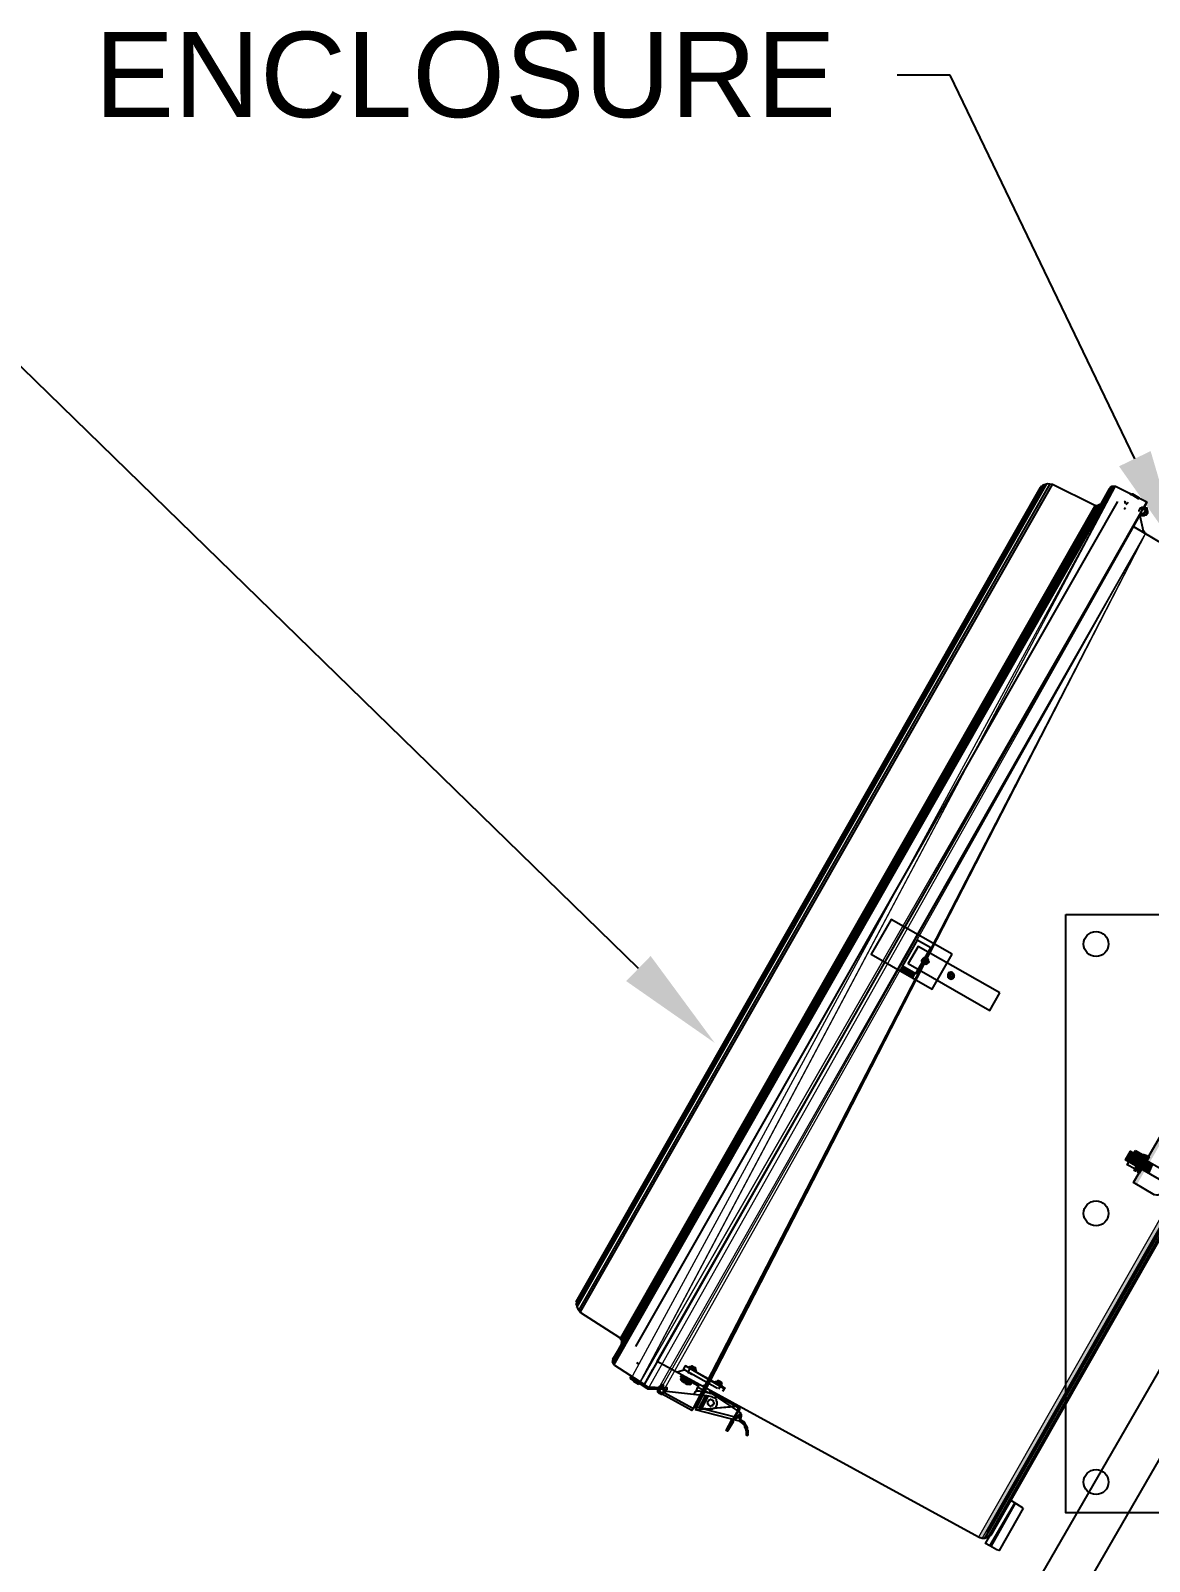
# Model space of a CAD drawing. Header units: feet. Extents: x -4 to 661, y -10 to 600.
# Drawn here: x 653.42 to 654.732, y 569.496 to 571.291 of the extents above; entities that cross this region are included whole.
import ezdxf
from ezdxf import colors
from ezdxf.entities.mleader import LeaderData, LeaderLine
from ezdxf.math import Vec2, Vec3

# ---------------------------------------------------------------- set-up
doc = ezdxf.new("R2010")
doc.units = ezdxf.units.FT
doc.header["$MEASUREMENT"] = 0
for name, color, linetype in [('G-ANNO-TEXT', 1, 'Continuous'), ('PDF2_x-model-project-components-MET$CABLE-GRIPS', 7, 'Continuous'), ('PDF2_x-model-project-components-MET$Enclosure$Exteriopr$Views', 7, 'Continuous'), ('PDF2_x-model-project-components-MET$Enclosure$Section$Views', 7, 'Continuous')]:
    doc.layers.add(name, color=color, linetype=linetype)
doc.layers.add('PDF2_0', color=7, linetype='Continuous', true_color=0x767676)
doc.styles.add('NEI-A', font='arial.ttf')

msp = doc.modelspace()

# ---------------------------------------------------------------- linework, layer by layer
at = {"layer": 'PDF2_0', "color": 7, "lineweight": 25}
for points in [[(655.4672, 570.9744), (654.0653, 568.5458), (654.1112, 568.52), (655.5129, 570.9485), (655.4673, 570.9744)], [(654.7195, 570.7427), (654.7187, 570.7418), (654.7095, 570.7477)], [(654.7129, 570.7452), (654.7095, 570.7468), (654.7104, 570.7477), (654.7112, 570.7468), (654.712, 570.7477), (654.7195, 570.7427), (654.7195, 570.7418)], [(654.7287, 570.7377), (654.7254, 570.7318), (654.7287, 570.731), (654.7287, 570.7302), (654.7295, 570.7268), (654.7295, 570.7243), (654.7279, 570.7227), (654.7262, 570.7227), (654.7254, 570.7218), (654.7229, 570.7218), (654.722, 570.7227)], [(654.727, 570.7285), (654.7262, 570.7293), (654.7254, 570.7302), (654.7245, 570.7293)], [(654.727, 570.7268), (654.727, 570.7285), (654.7262, 570.7285), (654.7262, 570.7293), (654.7254, 570.7293), (654.7245, 570.7302)], [(654.7254, 570.7318), (654.7262, 570.7318)]]:
    msp.add_lwpolyline(points, dxfattribs=at)
at = {"layer": 'PDF2_0', "color": 254, "lineweight": 25, "true_color": 0xdbdbdb}
for points in [[(654.102, 569.7293), (654.6879, 570.7568)], [(654.102, 569.7284), (654.6887, 570.7568)], [(654.102, 569.7309), (654.687, 570.756)], [(654.1028, 569.7276), (654.6895, 570.7568)], [(654.1037, 569.7259), (654.6912, 570.756)]]:
    msp.add_lwpolyline(points, dxfattribs=at)
at = {"layer": 'PDF2_0', "color": 7, "lineweight": 25}
msp.add_lwpolyline([(654.1128, 569.7509), (654.1028, 569.7334), (654.102, 569.7293), (654.1045, 569.7259), (654.1395, 569.7034), (654.7287, 570.7377), (654.692, 570.756), (654.6879, 570.756), (654.6845, 570.7535), (654.6745, 570.736)], close=True, dxfattribs=at)
at = {"layer": 'PDF2_0', "color": 7, "lineweight": 0, "true_color": 0xffffff}
for points in [[(654.6845, 570.7535), (654.1028, 569.7334), (654.6745, 570.736)], [(654.1237, 569.7109), (654.1237, 569.7093), (654.692, 570.756)], [(654.1328, 569.7034), (654.692, 570.756)], [(654.1337, 569.7043), (654.692, 570.756)], [(654.7287, 570.7377), (654.1337, 569.7043), (654.7254, 570.7318), (654.7204, 570.7235), (654.1337, 569.7043)], [(654.7229, 570.7218), (654.7287, 570.7302), (654.7237, 570.7218)], [(654.7295, 570.7285), (654.727, 570.7227), (654.7295, 570.7268), (654.7279, 570.7235), (654.7295, 570.7252)], [(654.7204, 570.7218), (654.1437, 569.6976)], [(654.1553, 569.6968), (654.727, 570.701), (654.1562, 569.6934)], [(654.2003, 569.6759), (654.727, 570.701), (654.1595, 569.6918)], [(654.1953, 569.6726), (654.727, 570.701), (654.1962, 569.6743)], [(654.197, 569.6751), (654.727, 570.701), (654.1978, 569.6768)], [(654.1978, 569.6759), (654.727, 570.701), (654.1987, 569.6768)], [(654.2012, 569.6759), (654.2003, 569.6743), (654.727, 570.701)], [(654.2003, 569.6734), (654.2495, 569.6784), (654.1995, 569.6734), (654.2503, 569.6776)], [(654.2512, 569.6759), (654.2353, 569.6493), (654.2512, 569.6768), (654.242, 569.6609)], [(654.2512, 569.6751), (654.2353, 569.6493)], [(654.2512, 569.6743), (654.2353, 569.6493), (654.2512, 569.6734)], [(654.2495, 569.6709), (654.2353, 569.6493)], [(654.252, 569.6701), (654.2445, 569.6618), (654.2353, 569.6493)], [(654.2528, 569.6684), (654.2445, 569.6618), (654.2528, 569.6676)], [(654.2528, 569.6668), (654.2445, 569.6618), (654.2528, 569.6659)], [(654.2437, 569.6601), (654.237, 569.6484)], [(654.2528, 569.6584), (654.2537, 569.6609), (654.2537, 569.6584)], [(654.2545, 569.6576), (654.257, 569.6576)], [(654.257, 569.6551), (654.2578, 569.6568), (654.257, 569.6543)], [(654.2587, 569.6559), (654.257, 569.6534)], [(654.2587, 569.6551), (654.2578, 569.6526)], [(654.2587, 569.6476), (654.2603, 569.6518)], [(654.2587, 569.6468), (654.2603, 569.6501), (654.2587, 569.6459), (654.2603, 569.6493)], [(654.2587, 569.6451), (654.2612, 569.6493), (654.2587, 569.6443), (654.2612, 569.6484)], [(654.2612, 569.6468), (654.2587, 569.6443), (654.2612, 569.6459)], [(654.2587, 569.6443), (654.2612, 569.6451)], [(654.2603, 569.6451), (654.2603, 569.6434)]]:
    msp.add_lwpolyline(points, dxfattribs=at)
at = {"layer": 'PDF2_0', "color": 252, "lineweight": 0, "const_width": 0.000833}
msp.add_lwpolyline([(654.6341, 570.2539), (655.335, 570.2539), (655.335, 569.553), (654.6341, 569.553)], close=True, dxfattribs=at)
at = {"layer": 'PDF2_0', "color": 252, "lineweight": 25}
for points in [[(654.6337, 570.2543), (655.3346, 570.2543), (655.3346, 569.5526), (654.6337, 569.5526)], [(654.9596, 569.8184), (654.7037, 569.9668), (654.7095, 569.9768), (654.9712, 569.8259), (655.0329, 569.7901), (655.0271, 569.7793)], [(654.7154, 569.9776), (654.7245, 569.9726), (654.7145, 569.9559), (654.7054, 569.9609)], [(654.7245, 569.9734), (654.7262, 569.9726), (654.7154, 569.9534), (654.7137, 569.9543)]]:
    msp.add_lwpolyline(points, close=True, dxfattribs=at)
msp.add_lwpolyline([(654.7379, 569.9251), (654.7129, 569.9401), (654.8187, 570.1218), (654.8435, 570.108, -0.415083), (654.8445, 570.1026), (654.802, 570.0276), (654.7887, 570.0235), (654.7837, 570.0151), (654.7862, 570.0018), (654.7437, 569.9268, -0.415056), (654.7389, 569.9256)], format="xyb", dxfattribs=at)
for points in [[(654.7104, 569.9759), (654.7054, 569.9659)], [(654.712, 569.9751), (654.7062, 569.9651)], [(654.7079, 569.9643), (654.7129, 569.9743)], [(654.7145, 569.9734), (654.7095, 569.9634)], [(654.7162, 569.9726), (654.7112, 569.9626)], [(654.7179, 569.9718), (654.712, 569.9618)], [(654.7245, 569.9693), (654.7262, 569.9726), (654.7287, 569.9718), (654.7262, 569.9676), (654.7237, 569.9618)], [(654.7287, 569.9718), (654.7262, 569.9659)], [(654.7045, 569.9684), (654.7037, 569.9668)], [(654.7195, 569.9643), (654.7104, 569.9693)], [(654.7137, 569.9609), (654.7195, 569.9709)], [(654.7204, 569.9701), (654.7154, 569.9593)], [(654.722, 569.9693), (654.717, 569.9584)], [(654.7179, 569.9518), (654.7295, 569.9709), (654.7312, 569.9701), (654.7195, 569.9509), (654.7179, 569.9518), (654.7245, 569.9693), (654.7262, 569.9676)], [(654.7237, 569.9684), (654.7187, 569.9576)], [(654.7254, 569.9676), (654.7195, 569.9568)], [(654.727, 569.9668), (654.7212, 569.9559)], [(654.7279, 569.9659), (654.7229, 569.9551)], [(654.7295, 569.9651), (654.7245, 569.9543)], [(654.7254, 569.9534), (654.7312, 569.9643)], [(654.7329, 569.9634), (654.727, 569.9526)], [(654.7337, 569.9626), (654.7287, 569.9518)], [(654.7354, 569.9618), (654.7304, 569.9509)]]:
    msp.add_lwpolyline(points, dxfattribs=at)
at = {"layer": 'PDF2_0', "color": 252, "lineweight": 0}
for points in [[(654.7287, 569.9718), (654.7262, 569.9676), (654.7262, 569.9659)], [(654.7237, 569.9618), (654.7254, 569.9659), (654.7262, 569.9676)], [(654.7262, 569.9676), (654.7245, 569.9693)]]:
    msp.add_lwpolyline(points, dxfattribs=at)
at = {"layer": 'PDF2_0', "color": 7, "lineweight": 0, "true_color": 0xffffff, "const_width": 0.00177}
msp.add_lwpolyline([(654.2537, 569.6597), (654.2545, 569.6588), (654.2566, 569.6584)], dxfattribs=at)
at = {"layer": 'PDF2_0', "color": 252, "lineweight": 25}
for centre in [(654.6691, 570.2197), (654.6691, 569.9039), (654.6691, 569.5888)]:
    msp.add_circle(centre, 0.0146, dxfattribs=at)
at = {"layer": 'PDF2_0', "color": 7, "true_color": 0xffffff, "transparency": 33554559}
for points in [[(655.0862, 570.4852), (655.0821, 570.4902), (654.5312, 569.5242)], [(654.5387, 569.5234), (655.0862, 570.4852), (654.5312, 569.5242)], [(655.0862, 570.4743), (654.5387, 569.5234), (655.0862, 570.4852)], [(654.5545, 569.5417), (655.0862, 570.4743), (654.5387, 569.5234)]]:
    msp.add_solid(points, dxfattribs=at)
at = {"layer": 'PDF2_0', "color": 252, "transparency": 33554559}
for points in [[(654.7129, 569.9401), (654.717, 569.9376), (654.8187, 570.1218)], [(654.717, 569.9376), (654.8187, 570.1218), (654.822, 570.1201)], [(654.7104, 569.9693), (654.7195, 569.9643), (654.7154, 569.9776)], [(654.7195, 569.9643), (654.7154, 569.9776), (654.7245, 569.9726)], [(654.7245, 569.9693), (654.7262, 569.9676), (654.7262, 569.9726)], [(654.7262, 569.9676), (654.7262, 569.9726), (654.7287, 569.9718)]]:
    msp.add_solid(points, dxfattribs=at)
at = {"layer": 'PDF2_x-model-project-components-MET$CABLE-GRIPS', "lineweight": 25}
msp.add_lwpolyline([(654.5837, 569.5584), (654.5554, 569.5084), (654.5529, 569.5092), (654.5445, 569.5142), (654.5395, 569.5167), (654.5687, 569.5676)], dxfattribs=at)
at = {"layer": 'PDF2_x-model-project-components-MET$Enclosure$Exteriopr$Views', "lineweight": 25}
for p, q in [((654.722, 570.7277), (654.722, 570.7252)), ((654.4645, 570.2001), (654.4654, 570.1985)), ((654.4662, 570.1985), (654.4662, 570.2018)), ((654.4687, 570.1985), (654.4712, 570.1985)), ((654.2253, 569.7076), (654.2253, 569.7059))]:
    msp.add_line(p, q, dxfattribs=at)
for points in [[(654.6745, 570.7352), (654.6737, 570.7352), (654.6704, 570.7335), (654.667, 570.7343), (654.6179, 570.7585), (654.612, 570.7593), (654.607, 570.7577), (654.6029, 570.7535), (654.0612, 569.8034), (654.0595, 569.7976), (654.0612, 569.7926), (654.0645, 569.7876), (654.1103, 569.7584), (654.1128, 569.7551), (654.1128, 569.7518), (654.1137, 569.7518)], [(654.5004, 570.2076), (654.4287, 570.2485), (654.4053, 570.2076), (654.477, 570.1668)], [(654.4754, 570.2151), (654.4595, 570.2243), (654.442, 570.1943), (654.4579, 570.1851)], [(654.5562, 570.1626), (654.4604, 570.2168), (654.4487, 570.1968), (654.5445, 570.1418)], [(654.4712, 570.1968), (654.472, 570.1976), (654.472, 570.1985), (654.4729, 570.1993), (654.4729, 570.1985)], [(654.1928, 569.7076), (654.192, 569.7068), (654.1928, 569.7068)], [(654.2287, 569.7043), (654.2295, 569.7051), (654.2295, 569.7059), (654.2262, 569.7076), (654.2253, 569.7076), (654.2303, 569.7043)], [(654.1662, 569.6968), (654.1662, 569.6993), (654.1603, 569.6993), (654.1603, 569.6976), (654.1612, 569.6968), (654.162, 569.6968), (654.1628, 569.6976), (654.1637, 569.6968), (654.1645, 569.6968), (654.1653, 569.6976), (654.1653, 569.6968)], [(654.2203, 569.6793), (654.2195, 569.6793), (654.2195, 569.6784), (654.2178, 569.6784), (654.217, 569.6776), (654.2162, 569.6784), (654.2145, 569.6793), (654.2145, 569.6801), (654.2137, 569.6801), (654.2137, 569.6834), (654.2153, 569.6851), (654.2162, 569.6851), (654.217, 569.6859), (654.2203, 569.6843), (654.2203, 569.6834), (654.2212, 569.6818), (654.2212, 569.6809), (654.2203, 569.6801)]]:
    msp.add_lwpolyline(points, close=True, dxfattribs=at)
at = {"layer": 'PDF2_x-model-project-components-MET$Enclosure$Exteriopr$Views', "color": 254, "lineweight": 25, "true_color": 0xdbdbdb}
for points in [[(654.0595, 569.7968), (654.6079, 570.7585)], [(654.0595, 569.8001), (654.6054, 570.7568)], [(654.0603, 569.7934), (654.6112, 570.7593)], [(654.0628, 569.7901), (654.6154, 570.7593)], [(654.0645, 569.7884), (654.6179, 570.7585)], [(654.112, 569.7576), (654.6679, 570.7335)], [(654.112, 569.7568), (654.6687, 570.7335)], [(654.1128, 569.7518), (654.6737, 570.7352)], [(654.6704, 570.7327), (654.1128, 569.7551), (654.6712, 570.7335), (654.1137, 569.7543)], [(654.1128, 569.7559), (654.6695, 570.7327)], [(654.1137, 569.7534), (654.672, 570.7335)]]:
    msp.add_lwpolyline(points, dxfattribs=at)
at = {"layer": 'PDF2_x-model-project-components-MET$Enclosure$Exteriopr$Views', "color": 9, "lineweight": 0, "true_color": 0xb9b9b9}
for points in [[(654.0595, 569.7976), (654.6079, 570.7585), (654.0595, 569.7968), (654.6087, 570.7585)], [(654.607, 570.7577), (654.0595, 569.7984), (654.6062, 570.7577), (654.0595, 569.8001), (654.6054, 570.7568), (654.0603, 569.8009), (654.6045, 570.756), (654.0603, 569.8026), (654.6037, 570.7552), (654.0612, 569.8034)], [(654.6679, 570.7335), (654.1112, 569.7576)], [(654.112, 569.7568), (654.6695, 570.7335)], [(654.112, 569.7568), (654.6687, 570.7335)], [(654.1128, 569.7518), (654.6745, 570.7352)], [(654.1128, 569.7518), (654.6737, 570.7352), (654.1137, 569.7526)], [(654.1128, 569.7551), (654.6712, 570.7335)], [(654.1128, 569.7551), (654.6704, 570.7335), (654.1128, 569.7559)], [(654.1128, 569.7568), (654.6695, 570.7335), (654.1128, 569.7559)], [(654.6729, 570.7343), (654.1137, 569.7534)], [(654.672, 570.7343), (654.1137, 569.7543)], [(654.6712, 570.7335), (654.1137, 569.7543), (654.672, 570.7335)], [(655.0821, 570.4902), (654.5312, 569.5242)], [(654.5354, 569.5226), (655.0854, 570.4868)], [(655.0862, 570.4852), (654.5379, 569.5226), (655.0862, 570.4843)], [(655.0871, 570.4835), (654.5395, 569.5234)], [(654.542, 569.5242), (655.0871, 570.4802)], [(654.5429, 569.5242), (655.0871, 570.4793), (654.5429, 569.5251), (655.0871, 570.4785), (654.5445, 569.5259), (655.0871, 570.4768), (654.5462, 569.5276), (655.0862, 570.4743)]]:
    msp.add_lwpolyline(points, dxfattribs=at)
at = {"layer": 'PDF2_x-model-project-components-MET$Enclosure$Exteriopr$Views', "lineweight": 25}
for points in [[(654.1128, 569.7509), (654.6737, 570.7352)], [(654.1295, 569.7476), (654.6945, 570.7385)], [(654.7029, 570.7368), (654.702, 570.7368)], [(654.7037, 570.731), (654.702, 570.7293)], [(654.7054, 570.736), (654.7029, 570.7377), (654.7037, 570.7393)], [(654.7045, 570.7352), (654.707, 570.7377)], [(654.722, 570.7268), (654.7212, 570.726)], [(654.7237, 570.7293), (654.722, 570.7285)], [(654.727, 570.726), (654.727, 570.7277), (654.7279, 570.7277), (654.727, 570.7268), (654.7279, 570.7268), (654.7262, 570.7252), (654.7262, 570.7243)], [(654.7262, 570.7243), (654.727, 570.7268)], [(654.1545, 569.7301), (654.7129, 570.7093)], [(654.7129, 570.7093), (655.0821, 570.4902)], [(654.722, 570.7227), (654.7204, 570.7235), (654.7204, 570.7218), (654.7245, 570.7043), (654.7254, 570.7035), (654.7254, 570.7027), (654.7262, 570.7018), (654.7279, 570.701)], [(654.722, 570.7252), (654.7237, 570.7243)], [(654.722, 570.7252), (654.7245, 570.7235), (654.7254, 570.7243)], [(654.7262, 570.7243), (654.7245, 570.7243), (654.7237, 570.7235)], [(654.7245, 570.7235), (654.7254, 570.7235), (654.7254, 570.7243)], [(655.0812, 570.4785), (654.5404, 569.5301)], [(654.4712, 570.2026), (654.4712, 570.2035), (654.467, 570.2035), (654.4662, 570.2026), (654.4645, 570.2001), (654.4654, 570.1985), (654.4654, 570.1976), (654.4662, 570.1976), (654.4695, 570.196), (654.4712, 570.1968)], [(654.4662, 570.2018), (654.467, 570.2018), (654.467, 570.2026), (654.4695, 570.2026), (654.4704, 570.2018), (654.4712, 570.201), (654.4712, 570.1985)], [(654.4704, 570.201), (654.4704, 570.1976), (654.4687, 570.1976), (654.4662, 570.1985)], [(654.4662, 570.1968), (654.4679, 570.196)], [(654.4704, 570.201), (654.4687, 570.2018), (654.4679, 570.2018), (654.467, 570.2001), (654.467, 570.1993), (654.4687, 570.1985)], [(654.4712, 570.2035), (654.472, 570.2026)], [(654.4729, 570.2001), (654.472, 570.2018), (654.4712, 570.2026)], [(654.472, 570.1985), (654.4729, 570.2001)], [(654.5012, 570.186), (654.5004, 570.1868), (654.4995, 570.186), (654.4995, 570.1868), (654.4987, 570.1868), (654.4962, 570.186), (654.4954, 570.1835), (654.4954, 570.181), (654.4962, 570.181), (654.4962, 570.1801), (654.4987, 570.1785), (654.5012, 570.1793), (654.5029, 570.181), (654.502, 570.181), (654.5012, 570.1793), (654.4995, 570.1793), (654.4987, 570.1785)], [(654.5012, 570.1826), (654.502, 570.1818), (654.5012, 570.181), (654.5004, 570.181), (654.5004, 570.1801), (654.4987, 570.1801), (654.497, 570.181), (654.4987, 570.1801), (654.4962, 570.1835), (654.497, 570.1843), (654.497, 570.1851), (654.5012, 570.1851), (654.5012, 570.1843), (654.502, 570.1826)], [(654.4995, 570.1843), (654.4979, 570.1843), (654.497, 570.1826), (654.4979, 570.1826), (654.497, 570.1818), (654.4995, 570.181), (654.5004, 570.1818), (654.5004, 570.1826), (654.502, 570.1826)], [(654.5012, 570.1826), (654.5004, 570.1835), (654.4995, 570.1843)], [(654.5012, 570.186), (654.502, 570.1851)], [(654.5012, 570.1801), (654.502, 570.1801)], [(654.5029, 570.181), (654.5029, 570.1826), (654.502, 570.1851)], [(654.502, 570.1843), (654.5029, 570.1826)], [(654.1137, 569.7518), (654.102, 569.7326)], [(654.1312, 569.7276), (654.132, 569.7293)], [(654.1603, 569.6993), (654.1445, 569.7001), (654.1395, 569.7034), (654.1495, 569.7209)], [(654.2253, 569.6984), (654.187, 569.7201), (654.1862, 569.7201), (654.1853, 569.7209), (654.1878, 569.7251), (654.2337, 569.6993), (654.2312, 569.6951)], [(654.2328, 569.6984), (654.1878, 569.7251)], [(654.1928, 569.7218), (654.1903, 569.7176), (654.192, 569.7168)], [(654.192, 569.7226), (654.1928, 569.7243), (654.2003, 569.7201), (654.1995, 569.7184)], [(654.2003, 569.7193), (654.1928, 569.7243)], [(654.1953, 569.7226), (654.1945, 569.7234), (654.1937, 569.7243), (654.1953, 569.7234)], [(654.1987, 569.7209), (654.1937, 569.7234)], [(654.1945, 569.7243), (654.1978, 569.7226), (654.1987, 569.7218), (654.197, 569.7226), (654.197, 569.7234)], [(654.1945, 569.7226), (654.1945, 569.7234)], [(654.1953, 569.7251), (654.1995, 569.7226), (654.1995, 569.7218), (654.1987, 569.7218), (654.1987, 569.7201)], [(654.1995, 569.7226), (654.1953, 569.7243), (654.1953, 569.7251), (654.1987, 569.7226), (654.1995, 569.7218)], [(654.197, 569.7218), (654.1978, 569.7209)], [(654.1237, 569.7134), (654.1228, 569.7109), (654.1278, 569.7084)], [(654.1328, 569.7034), (654.127, 569.7068), (654.127, 569.7076), (654.1237, 569.7093), (654.1237, 569.7109)], [(654.1253, 569.7101), (654.1253, 569.7093), (654.1328, 569.7051), (654.1337, 569.7043), (654.1328, 569.7043), (654.1328, 569.7034)], [(654.1603, 569.6976), (654.1445, 569.6976), (654.1437, 569.6984), (654.1437, 569.6976), (654.1428, 569.6984), (654.1278, 569.7084), (654.1295, 569.7101)], [(654.157, 569.7009), (654.1595, 569.7026), (654.1595, 569.7034), (654.1603, 569.7026), (654.1603, 569.7034), (654.1612, 569.7034), (654.162, 569.7018), (654.1612, 569.7018), (654.1612, 569.7009), (654.1603, 569.7009), (654.1587, 569.6993), (654.157, 569.7009), (654.1562, 569.6993)], [(654.1595, 569.7026), (654.1603, 569.7009)], [(654.1862, 569.7201), (654.1778, 569.7176)], [(654.1837, 569.7143), (654.182, 569.7126), (654.1945, 569.7051)], [(654.1945, 569.7059), (654.1937, 569.7051), (654.1945, 569.7051), (654.1937, 569.7034), (654.1895, 569.7034), (654.1878, 569.7043), (654.1878, 569.7051), (654.1845, 569.7068), (654.1837, 569.7068), (654.1837, 569.7076), (654.1828, 569.7084), (654.1828, 569.7093), (654.182, 569.7093), (654.1837, 569.7118)], [(654.182, 569.7093), (654.1928, 569.7034)], [(654.1828, 569.7101), (654.1937, 569.7034)], [(654.202, 569.7018), (654.1837, 569.7118), (654.1845, 569.7143)], [(654.1837, 569.7109), (654.1837, 569.7126)], [(654.1953, 569.7059), (654.1945, 569.7051), (654.1837, 569.7109)], [(654.1837, 569.7068), (654.1862, 569.7051)], [(654.1862, 569.7109), (654.1853, 569.7109)], [(654.1862, 569.7101), (654.1878, 569.7101)], [(654.1878, 569.7093), (654.1887, 569.7093)], [(654.1887, 569.7084), (654.1895, 569.7084)], [(654.1903, 569.7084), (654.1903, 569.7076)], [(654.1945, 569.7159), (654.1953, 569.7151), (654.1937, 569.7159), (654.1937, 569.7168)], [(654.1937, 569.7068), (654.1937, 569.7059)], [(654.2037, 569.7034), (654.202, 569.7001), (654.2153, 569.6934), (654.217, 569.6959)], [(654.2028, 569.7009), (654.202, 569.7018), (654.2028, 569.7034)], [(654.2162, 569.7043), (654.207, 569.7009)], [(654.222, 569.7051), (654.2228, 569.7068), (654.2303, 569.7026), (654.2295, 569.7009)], [(654.2245, 569.7059), (654.2245, 569.7068), (654.2253, 569.7076)], [(654.2245, 569.7068), (654.227, 569.7051), (654.2278, 569.7043)], [(654.2253, 569.7068), (654.2295, 569.7051)], [(654.2287, 569.7043), (654.2253, 569.7068)], [(654.2262, 569.7068), (654.227, 569.7059)], [(654.2287, 569.7051), (654.2287, 569.7043)], [(654.2295, 569.7059), (654.2303, 569.7043)], [(654.2295, 569.7043), (654.2295, 569.7034)], [(654.1587, 569.6918), (654.157, 569.6926), (654.1562, 569.6934), (654.1553, 569.6943), (654.1553, 569.6976)], [(654.1612, 569.6926), (654.1578, 569.6951), (654.157, 569.6968), (654.157, 569.6976)], [(654.1587, 569.6943), (654.157, 569.6926)], [(654.1603, 569.6934), (654.1587, 569.6918), (654.1603, 569.6918)], [(654.2037, 569.6759), (654.1987, 569.6768), (654.1978, 569.6759), (654.1978, 569.6768), (654.1953, 569.6726), (654.1603, 569.6918), (654.162, 569.6943)], [(654.2137, 569.6893), (654.2128, 569.6901), (654.2112, 569.6901), (654.2128, 569.6893), (654.2053, 569.6759), (654.2037, 569.6759), (654.2112, 569.6901), (654.1653, 569.6951), (654.1628, 569.6951), (654.162, 569.6943), (654.197, 569.6751)], [(654.1978, 569.6918), (654.1995, 569.6951), (654.2003, 569.6951), (654.2003, 569.6959), (654.2037, 569.6959), (654.2187, 569.6926), (654.2195, 569.6918), (654.2512, 569.6709), (654.252, 569.6701), (654.252, 569.6684), (654.2528, 569.6684), (654.2528, 569.6659), (654.252, 569.6634), (654.2512, 569.6626), (654.252, 569.6618), (654.2512, 569.6601), (654.1995, 569.6734), (654.2003, 569.6743), (654.2003, 569.6751), (654.2012, 569.6759), (654.2003, 569.6768)], [(654.2003, 569.6951), (654.202, 569.7001)], [(654.2053, 569.6759), (654.2062, 569.6751), (654.2137, 569.6893)], [(654.2062, 569.6751), (654.207, 569.6751), (654.2145, 569.6901), (654.2145, 569.6893)], [(654.2145, 569.6901), (654.2178, 569.6893), (654.2187, 569.6893), (654.2195, 569.6884), (654.222, 569.6876), (654.2237, 569.6859), (654.2237, 569.6843), (654.2245, 569.6834), (654.2245, 569.6801), (654.2228, 569.6759), (654.2212, 569.6751), (654.2203, 569.6751), (654.2195, 569.6743), (654.2162, 569.6743), (654.207, 569.6751)], [(654.2145, 569.6893), (654.2128, 569.6893), (654.2137, 569.6901), (654.2145, 569.6893)], [(654.2162, 569.6943), (654.2153, 569.6943)], [(654.2153, 569.6934), (654.217, 569.6926)], [(654.2162, 569.6934), (654.2162, 569.6943), (654.217, 569.6934), (654.2178, 569.6959)], [(654.2478, 569.6726), (654.2495, 569.6751), (654.2495, 569.6759), (654.2403, 569.6809), (654.217, 569.6934), (654.2162, 569.6934)], [(654.217, 569.6934), (654.2187, 569.6926)], [(654.2178, 569.6926), (654.2178, 569.6934)], [(654.2212, 569.6909), (654.2212, 569.6918)], [(654.2228, 569.6893), (654.222, 569.6901), (654.2228, 569.6901), (654.2237, 569.6884), (654.2237, 569.6893), (654.2245, 569.6901)], [(654.2228, 569.6893), (654.2228, 569.6901)], [(654.2245, 569.6884), (654.2253, 569.6893), (654.2253, 569.6884), (654.2245, 569.6884), (654.2237, 569.6893)], [(654.2237, 569.6884), (654.2245, 569.6893)], [(654.2245, 569.6884), (654.2245, 569.6893)], [(654.2287, 569.7018), (654.2262, 569.6976)], [(654.1978, 569.6759), (654.1953, 569.6726)], [(654.252, 569.6634), (654.2028, 569.6759)], [(654.2403, 569.6809), (654.2412, 569.6826)], [(654.2412, 569.6801), (654.2428, 569.6818)], [(654.2487, 569.6759), (654.2495, 569.6784), (654.2503, 569.6776), (654.2512, 569.6768), (654.2512, 569.6743), (654.2495, 569.6709)], [(654.2495, 569.6743), (654.2512, 569.6734)], [(654.242, 569.6609), (654.2437, 569.6601), (654.2437, 569.6593), (654.237, 569.6484), (654.2353, 569.6493), (654.2428, 569.6618)], [(654.2353, 569.6493), (654.242, 569.6618)], [(654.2437, 569.6601), (654.2445, 569.6618)], [(654.2512, 569.6601), (654.2528, 569.6593), (654.2537, 569.6584), (654.2553, 569.6568), (654.2562, 569.6559), (654.257, 569.6551), (654.257, 569.6534), (654.2578, 569.6526), (654.2587, 569.6484), (654.2587, 569.6443), (654.2603, 569.6434), (654.2612, 569.6443), (654.2603, 569.6451), (654.2612, 569.6451), (654.2603, 569.6459), (654.2612, 569.6468), (654.2612, 569.6493), (654.2603, 569.6501), (654.2603, 569.6526), (654.2595, 569.6543), (654.2587, 569.6551), (654.2578, 569.6568), (654.2578, 569.6576), (654.2562, 569.6593), (654.2545, 569.6601), (654.2537, 569.6609), (654.2512, 569.6626)], [(654.2612, 569.6484), (654.2587, 569.6484)], [(654.5445, 569.5142), (654.5737, 569.5642)], [(654.5462, 569.5134), (654.5745, 569.5642)], [(654.5837, 569.5584), (654.5687, 569.5676)], [(654.547, 569.5284), (654.5429, 569.5251), (654.5395, 569.5234), (654.5387, 569.5226), (654.5354, 569.5226), (654.5329, 569.5234), (654.5312, 569.5242)]]:
    msp.add_lwpolyline(points, dxfattribs=at)
msp.add_lwpolyline([(655.082, 570.491, -0.409015), (655.0862, 570.4743), (654.547, 569.5284, -0.409285), (654.5312, 569.5242), (654.1545, 569.7301)], format="xyb", dxfattribs=at)
at = {"layer": 'PDF2_x-model-project-components-MET$Enclosure$Exteriopr$Views', "color": 9, "true_color": 0xb9b9b9, "transparency": 33554559}
for points in [[(654.0603, 569.7934), (654.6112, 570.7593), (654.0603, 569.7943)], [(654.0628, 569.7901), (654.6154, 570.7593), (654.062, 569.7909)], [(654.0645, 569.7876), (654.6179, 570.7585), (654.0637, 569.7884)], [(654.6679, 570.7335), (654.1103, 569.7584), (654.667, 570.7343)], [(654.1112, 569.7576), (654.6679, 570.7335), (654.1103, 569.7584)], [(654.112, 569.7568), (654.6687, 570.7335), (654.1112, 569.7576)], [(654.6687, 570.7335), (654.1112, 569.7576), (654.6679, 570.7335)], [(655.0829, 570.4893), (654.5312, 569.5242), (655.0821, 570.4902)], [(654.5329, 569.5234), (655.0829, 570.4893), (654.5312, 569.5242)], [(655.0854, 570.4868), (654.5329, 569.5234), (655.0829, 570.4893)], [(654.5354, 569.5226), (655.0854, 570.4868), (654.5329, 569.5234)], [(655.0862, 570.4852), (654.5354, 569.5226), (655.0854, 570.4868)], [(654.5379, 569.5226), (655.0862, 570.4852), (654.5354, 569.5226)], [(655.0871, 570.4835), (654.5387, 569.5226), (655.0862, 570.4843)], [(654.5395, 569.5234), (655.0871, 570.4835), (654.5387, 569.5226)], [(655.0871, 570.481), (654.5395, 569.5234), (655.0871, 570.4835)], [(654.542, 569.5242), (655.0871, 570.481), (654.5395, 569.5234)]]:
    msp.add_solid(points, dxfattribs=at)
at = {"layer": 'PDF2_x-model-project-components-MET$Enclosure$Exteriopr$Views', "color": 252, "true_color": 0x979797, "transparency": 33554559}
for points in [[(654.4579, 570.1851), (654.4395, 570.1885), (654.442, 570.1943)], [(654.4554, 570.1801), (654.4579, 570.1851), (654.4395, 570.1885)]]:
    msp.add_solid(points, dxfattribs=at)
at = {"layer": 'PDF2_x-model-project-components-MET$Enclosure$Section$Views', "lineweight": 25}
for points in [[(654.7095, 570.7468), (654.7095, 570.7477), (654.7112, 570.7468)], [(654.7195, 570.7268), (654.7195, 570.7277), (654.7212, 570.731), (654.722, 570.731), (654.7229, 570.7318), (654.7262, 570.7318)], [(654.7262, 570.7285), (654.7262, 570.7293), (654.7229, 570.7293)], [(654.727, 570.7268), (654.7279, 570.7277), (654.727, 570.7277), (654.727, 570.7285)]]:
    msp.add_lwpolyline(points, dxfattribs=at)

# ---------------------------------------------------------------- leaders
at = {"layer": 'G-ANNO-TEXT'}
ml = msp.add_multileader_mtext('Standard', dxfattribs=at)
ml.set_content('ENCLOSURE', color=256, style='NEI-A')
ml.set_leader_properties()
ml.build(insert=Vec2(0, 0))
ml.multileader.update_dxf_attribs({"dogleg_length": 0.0625, "arrow_head_size": 0.125})
ctx = ml.context
ctx.base_point, ctx.char_height, ctx.arrow_head_size, ctx.landing_gap_size, ctx.plane_origin = Vec3(653.4048, 571.2383), 0.1, 0.125, 0.09, Vec3(654.4464, 574.3985)
notes = []
notes.append((ctx, [(0, (1, 1, 0), (654.4982, 571.2383), (-1, 0), 0.0625, [(0, [(654.7688, 570.6761)], 0, [])])]))
ctx.mtext.insert, ctx.mtext.width, ctx.mtext.defined_height, ctx.mtext.flow_direction = Vec3(653.4948, 571.2892), 1, 0.6385, 5
ml = msp.add_multileader_mtext('Standard', dxfattribs=at)
ml.set_content('PROVIDE SELF CONTAINED MET STATION POWER OPTION (INTEGRAL SOLAR PANEL). PROVIDE EMPTY CONDUIT WITH PULL CORD (MINIMUM) FOR ACCOMMODATING POWER FROM AUXILIARY PANEL (BACKUP OPTION). PROVIDE COMMUNICATIONS CONDUIT WITH CAT.5 CABLING ROUTED TO COMMUNICATIONS AT INVERTER LOCATION.', color=256, style='NEI-A')
ml.set_leader_properties()
ml.build(insert=Vec2(0, 0))
ml.multileader.update_dxf_attribs({"dogleg_length": 0.0625, "arrow_head_size": 0.125})
ctx = ml.context
ctx.base_point, ctx.char_height, ctx.arrow_head_size, ctx.landing_gap_size, ctx.plane_origin = Vec3(649.4433, 571.0217), 0.1, 0.125, 0.09, Vec3(654.5135, 568.3351)
notes.append((ctx, [(0, (1, 1, 0), (653.2798, 571.0217), (-1, 0), 0.0625, [(0, [(654.222, 570.1037)], 0, [])])]))
ctx.mtext.insert, ctx.mtext.width, ctx.mtext.defined_height, ctx.mtext.flow_direction = Vec3(649.5333, 571.0726), 3.932131, 0.6385, 5
for ctx, leaders in notes:
    for number, flags, end, landing, length, lines in leaders:
        leader = LeaderData()
        leader.index, (leader.has_last_leader_line, leader.has_dogleg_vector, leader.attachment_direction) = number, flags
        leader.last_leader_point, leader.dogleg_vector, leader.dogleg_length = Vec3(end), Vec3(landing), length
        for number, points, colour, breaks in lines:
            line = LeaderLine()
            line.index, line.vertices, line.color, line.breaks = number, Vec3.list(points), colors.encode_raw_color(colour), breaks
            leader.lines.append(line)
        ctx.leaders.append(leader)

doc.saveas('drawing.dxf')
